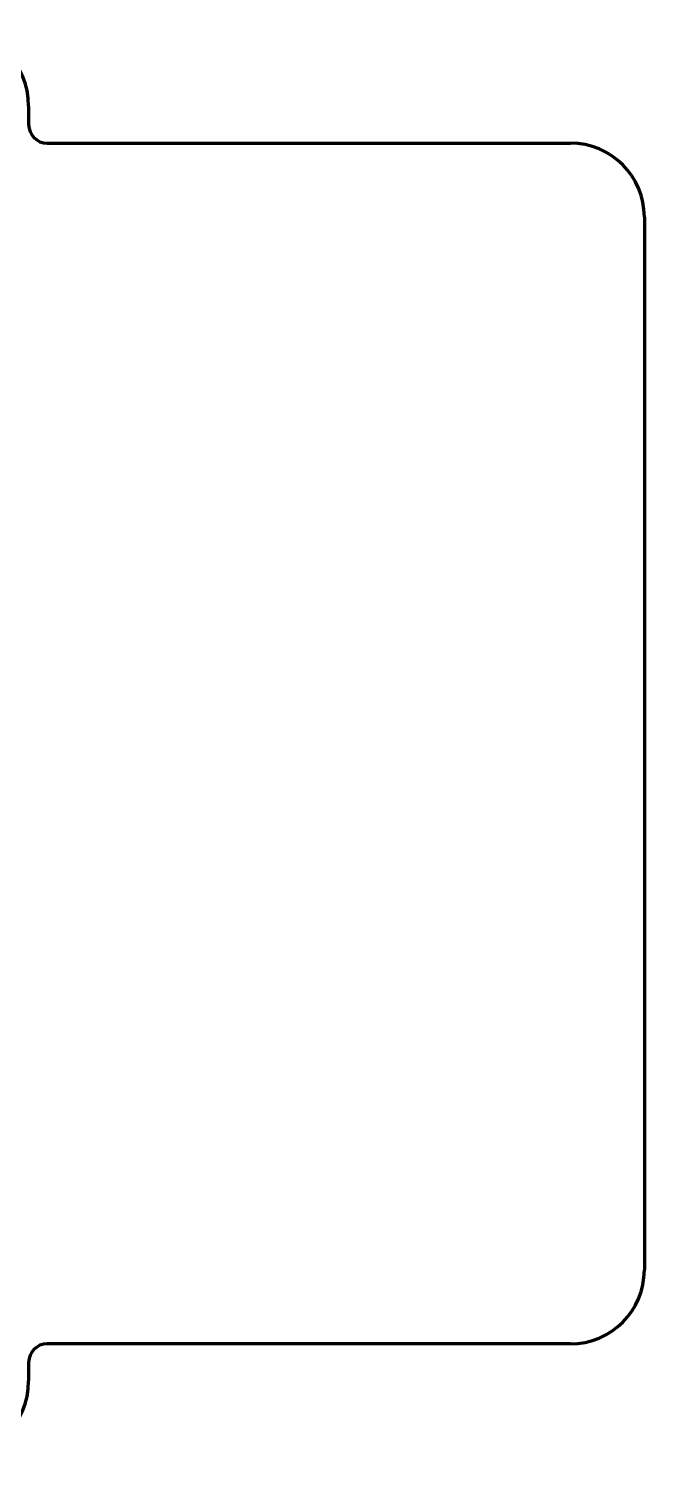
# Model space of a CAD drawing. Header units: inches. Extents: x -3022 to 7311, y 343 to 5680.
# Drawn here: x 3304.3 to 3337.6, y 4803.6 to 4881 of the extents above; entities that cross this region are included whole.
import ezdxf

# ---------------------------------------------------------------- set-up
doc = ezdxf.new("R2010")
doc.units = ezdxf.units.IN

msp = doc.modelspace()

# ---------------------------------------------------------------- linework, layer by layer
at = {"linetype": 'Continuous', "lineweight": 70}
for p, q in [((3304.258, 4876.828), (3304.258, 4875.828)), ((3305.258, 4874.828), (3333.558, 4874.828)), ((3337.558, 4870.828), (3337.558, 4813.828)), ((3333.558, 4809.828), (3305.258, 4809.828)), ((3304.258, 4808.828), (3304.258, 4807.828))]:
    msp.add_line(p, q, dxfattribs=at)
for centre, radius, start, end in [((3300.058, 4876.828), 4.2, 0, 180), ((3305.258, 4875.828), 1, 180, 270), ((3333.558, 4870.828), 4, 0, 90), ((3333.558, 4813.828), 4, 270, 0), ((3305.258, 4808.828), 1, 90, 180), ((3300.058, 4807.828), 4.2, 180, 0)]:
    msp.add_arc(centre, radius, start, end, dxfattribs=at)

doc.saveas('drawing.dxf')
